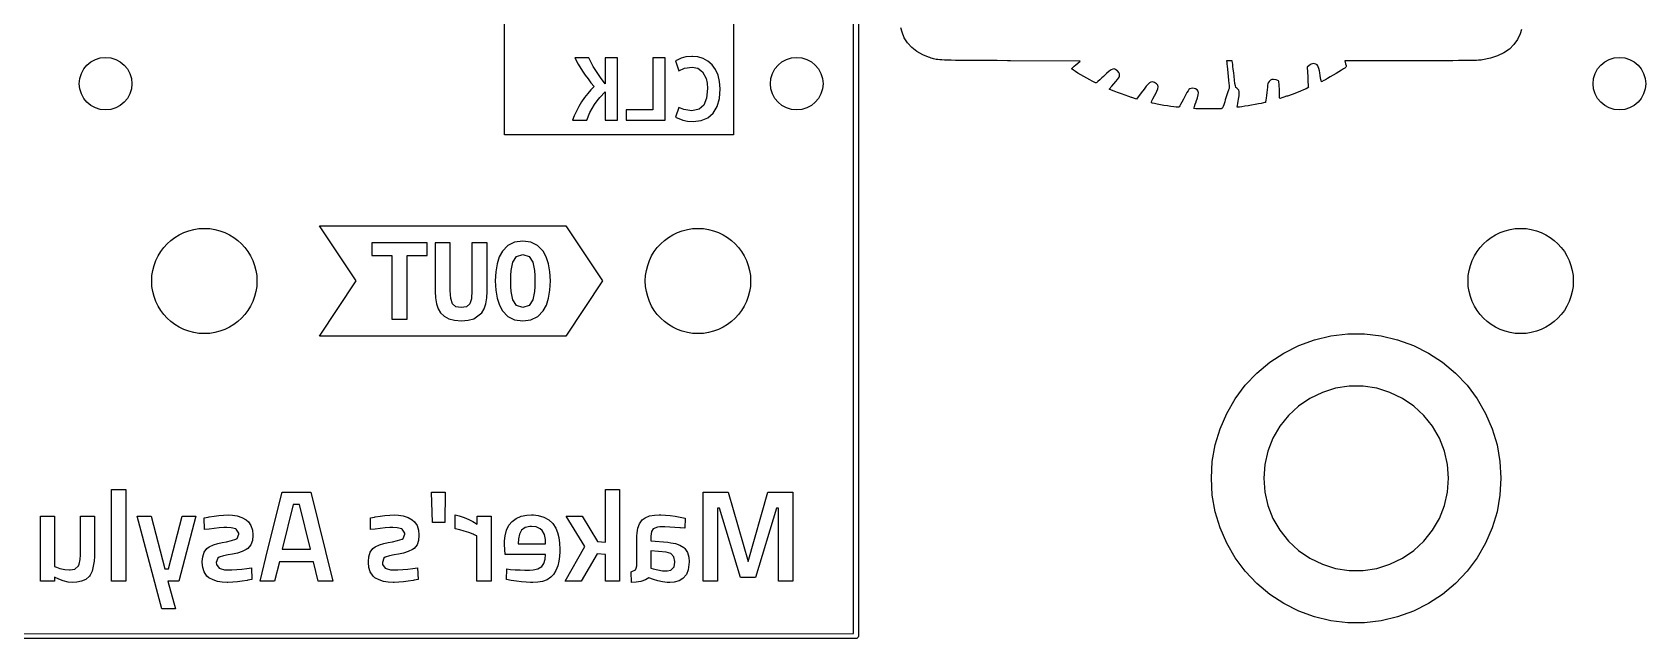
# Model space of a CAD drawing. Extents: x 49 to 111, y -108.5 to -46.5.
# Drawn here: x 79.86 to 111, y -108.51 to -96.8 of the extents above; entities that cross this region are included whole.
import ezdxf

# ---------------------------------------------------------------- set-up
doc = ezdxf.new("R2010")
doc.units = 0
doc.layers.add('BLACK', color=7, linetype='CONTINUOUS')

msp = doc.modelspace()

# ---------------------------------------------------------------- linework, layer by layer
at = {"layer": 'BLACK', "linetype": 'CONTINUOUS'}
for p, q in [((95.711797, -108.408005), (95.708309, -79.523019)), ((95.804504, -79.510439), (95.808, -108.458)), ((88.97572, -98.778729), (88.97572, -86.641271)), ((93.39628, -86.641271), (93.39628, -98.778729)), ((96.647792, -96.797994), (96.627031, -96.708934)), ((96.691965, -96.903186), (96.647792, -96.797994)), ((108.601894, -96.743788), (108.577208, -96.826377)), ((96.75591, -97.001042), (96.691965, -96.903186)), ((96.837588, -97.089646), (96.75591, -97.001042)), ((96.934955, -97.167086), (96.837588, -97.089646)), ((108.366564, -97.120275), (108.260925, -97.193216)), ((108.454897, -97.034505), (108.366564, -97.120275)), ((108.525315, -96.936382), (108.454897, -97.034505)), ((108.577208, -96.826377), (108.525315, -96.936382)), ((90.603404, -97.290298), (90.33278, -97.290298)), ((90.33278, -97.290298), (90.398002, -97.410035)), ((90.398002, -97.410035), (90.484641, -97.550214)), ((90.661812, -97.407114), (90.603404, -97.290298)), ((90.690335, -97.455496), (90.661812, -97.407114)), ((91.156333, -97.290298), (90.91686, -97.290298)), ((90.91686, -97.290298), (90.91686, -97.79066)), ((91.156333, -98.495451), (91.156333, -97.290298)), ((92.07918, -97.290298), (91.83776, -97.290298)), ((91.83776, -97.290298), (91.83776, -98.296863)), ((92.07918, -98.495451), (92.07918, -97.290298)), ((92.319626, -97.32729), (92.279714, -97.350653)), ((92.279714, -97.350653), (92.342016, -97.541453)), ((92.384848, -97.298086), (92.319626, -97.32729)), ((92.475381, -97.273749), (92.384848, -97.298086)), ((92.591223, -97.263041), (92.475381, -97.273749)), ((92.606314, -97.264425), (92.591223, -97.263041)), ((92.705362, -97.273506), (92.606314, -97.264425)), ((92.810253, -97.3049), (92.705362, -97.273506)), ((92.903706, -97.356494), (92.810253, -97.3049)), ((92.98353, -97.427557), (92.903706, -97.356494)), ((93.048509, -97.51736), (92.98353, -97.427557)), ((97.045972, -97.231447), (96.934955, -97.167086)), ((97.159495, -97.277826), (97.045972, -97.231447)), ((97.186723, -97.287022), (97.159495, -97.277826)), ((97.211263, -97.295269), (97.186723, -97.287022)), ((97.234419, -97.302624), (97.211263, -97.295269)), ((97.257499, -97.309145), (97.234419, -97.302624)), ((97.281806, -97.314889), (97.257499, -97.309145)), ((97.308648, -97.319912), (97.281806, -97.314889)), ((97.339329, -97.324271), (97.308648, -97.319912)), ((97.375155, -97.328022), (97.339329, -97.324271)), ((97.417433, -97.331223), (97.375155, -97.328022)), ((97.467466, -97.333931), (97.417433, -97.331223)), ((97.526562, -97.336202), (97.467466, -97.333931)), ((97.596025, -97.338093), (97.526562, -97.336202)), ((97.677161, -97.339661), (97.596025, -97.338093)), ((97.771276, -97.340963), (97.677161, -97.339661)), ((97.879675, -97.342056), (97.771276, -97.340963)), ((98.003665, -97.342996), (97.879675, -97.342056)), ((98.14455, -97.34384), (98.003665, -97.342996)), ((98.303636, -97.344646), (98.14455, -97.34384)), ((98.482229, -97.345469), (98.303636, -97.344646)), ((98.681635, -97.346367), (98.482229, -97.345469)), ((98.740349, -97.346635), (98.681635, -97.346367)), ((100.085184, -97.352806), (98.740349, -97.346635)), ((99.96636, -97.454851), (100.001919, -97.423764)), ((100.001919, -97.423764), (100.085184, -97.352806)), ((102.962168, -97.347186), (102.90571, -97.347186)), ((102.90571, -97.347186), (102.911998, -97.383713)), ((102.911998, -97.383713), (102.912373, -97.386018)), ((102.912373, -97.386018), (102.915811, -97.411584)), ((102.915811, -97.411584), (102.921024, -97.454778)), ((103.018626, -97.347186), (102.962168, -97.347186)), ((103.025139, -97.389332), (103.018626, -97.347186)), ((103.028395, -97.413782), (103.025139, -97.389332)), ((103.033499, -97.456202), (103.028395, -97.413782)), ((104.501696, -97.437814), (104.467263, -97.472247)), ((104.542776, -97.410414), (104.501696, -97.437814)), ((104.588442, -97.402189), (104.542776, -97.410414)), ((104.632949, -97.413479), (104.588442, -97.402189)), ((104.655471, -97.428668), (104.632949, -97.413479)), ((104.669281, -97.443706), (104.655471, -97.428668)), ((104.680248, -97.464368), (104.669281, -97.443706)), ((106.463543, -97.34712), (105.191751, -97.347186)), ((105.191751, -97.347186), (105.207375, -97.406191)), ((105.207375, -97.406191), (105.215123, -97.437243)), ((105.215123, -97.437243), (105.217469, -97.458695)), ((106.665646, -97.347071), (106.463543, -97.34712)), ((106.84654, -97.346938), (106.665646, -97.347071)), ((107.007494, -97.346703), (106.84654, -97.346938)), ((107.149777, -97.346353), (107.007494, -97.346703)), ((107.274658, -97.345872), (107.149777, -97.346353)), ((107.383407, -97.345243), (107.274658, -97.345872)), ((107.477292, -97.344453), (107.383407, -97.345243)), ((107.557582, -97.343484), (107.477292, -97.344453)), ((107.625546, -97.342323), (107.557582, -97.343484)), ((107.682453, -97.340954), (107.625546, -97.342323)), ((107.729572, -97.33936), (107.682453, -97.340954)), ((107.768173, -97.337528), (107.729572, -97.33936)), ((107.799524, -97.335441), (107.768173, -97.337528)), ((107.824893, -97.333083), (107.799524, -97.335441)), ((107.845551, -97.330441), (107.824893, -97.333083)), ((107.846277, -97.330332), (107.845551, -97.330441)), ((108.000171, -97.298718), (107.846277, -97.330332)), ((108.138591, -97.252855), (108.000171, -97.298718)), ((108.260925, -97.193216), (108.138591, -97.252855)), ((90.484641, -97.550214), (90.535018, -97.623954)), ((90.535018, -97.623954), (90.588802, -97.699155)), ((90.588802, -97.699155), (90.645506, -97.773625)), ((90.738716, -97.537559), (90.690335, -97.455496)), ((90.827301, -97.669951), (90.738716, -97.537559)), ((90.91686, -97.79066), (90.827301, -97.669951)), ((92.342016, -97.541453), (92.450071, -97.491806)), ((92.450071, -97.491806), (92.595117, -97.471363)), ((92.595117, -97.471363), (92.705119, -97.491806)), ((92.705119, -97.491806), (92.800519, -97.559949)), ((92.800519, -97.559949), (92.868661, -97.687473)), ((92.868661, -97.687473), (92.888374, -97.777032)), ((93.097426, -97.625171), (93.048509, -97.51736)), ((93.12809, -97.750262), (93.097426, -97.625171)), ((93.138312, -97.891901), (93.12809, -97.750262)), ((99.918654, -97.502845), (99.921689, -97.49809)), ((99.928001, -97.512075), (99.918654, -97.502845)), ((99.921689, -97.49809), (99.938373, -97.480807)), ((99.953838, -97.530056), (99.928001, -97.512075)), ((99.938373, -97.480807), (99.96636, -97.454851)), ((99.99286, -97.554889), (99.953838, -97.530056)), ((100.041765, -97.584675), (99.99286, -97.554889)), ((100.097247, -97.617514), (100.041765, -97.584675)), ((100.156003, -97.651506), (100.097247, -97.617514)), ((100.214727, -97.684753), (100.156003, -97.651506)), ((100.270117, -97.715355), (100.214727, -97.684753)), ((100.318868, -97.741413), (100.270117, -97.715355)), ((100.357675, -97.761027), (100.318868, -97.741413)), ((100.428831, -97.746157), (100.40339, -97.766792)), ((100.464073, -97.715041), (100.428831, -97.746157)), ((100.506045, -97.676123), (100.464073, -97.715041)), ((100.533093, -97.650224), (100.506045, -97.676123)), ((100.594188, -97.592284), (100.533093, -97.650224)), ((100.642848, -97.549905), (100.594188, -97.592284)), ((100.681759, -97.522013), (100.642848, -97.549905)), ((100.713609, -97.507539), (100.681759, -97.522013)), ((100.741084, -97.505411), (100.713609, -97.507539)), ((100.733729, -97.794134), (100.774289, -97.745447)), ((100.766871, -97.514557), (100.741084, -97.505411)), ((100.793656, -97.533908), (100.766871, -97.514557)), ((100.774289, -97.745447), (100.803531, -97.709258)), ((100.803324, -97.542489), (100.793656, -97.533908)), ((100.830355, -97.571291), (100.803324, -97.542489)), ((100.803531, -97.709258), (100.823304, -97.682848)), ((100.823304, -97.682848), (100.83546, -97.663497)), ((100.842551, -97.597543), (100.830355, -97.571291)), ((100.83546, -97.663497), (100.841852, -97.648482)), ((100.841852, -97.648482), (100.844329, -97.635084)), ((100.844743, -97.620582), (100.842551, -97.597543)), ((100.844329, -97.635084), (100.844743, -97.620582)), ((101.473135, -97.755734), (101.449693, -97.759931)), ((101.497083, -97.760013), (101.473135, -97.755734)), ((102.921024, -97.454778), (102.927546, -97.511558)), ((102.927546, -97.511558), (102.934913, -97.577883)), ((102.934913, -97.577883), (102.942657, -97.64971)), ((102.942657, -97.64971), (102.950244, -97.722485)), ((102.950244, -97.722485), (102.956065, -97.783199)), ((103.039944, -97.512208), (103.033499, -97.456202)), ((103.047227, -97.577414), (103.039944, -97.512208)), ((103.054582, -97.645018), (103.047227, -97.577414)), ((103.06376, -97.724413), (103.054582, -97.645018)), ((103.072429, -97.787504), (103.06376, -97.724413)), ((103.729247, -97.748731), (103.712701, -97.770913)), ((103.735273, -97.741411), (103.729247, -97.748731)), ((103.757152, -97.719551), (103.735273, -97.741411)), ((103.780487, -97.709425), (103.757152, -97.719551)), ((103.815351, -97.706839), (103.780487, -97.709425)), ((103.81832, -97.706832), (103.815351, -97.706839)), ((103.869627, -97.713326), (103.81832, -97.706832)), ((103.898803, -97.728291), (103.869627, -97.713326)), ((103.909173, -97.737783), (103.898803, -97.728291)), ((103.916536, -97.749293), (103.909173, -97.737783)), ((103.921521, -97.766684), (103.916536, -97.749293)), ((104.467263, -97.472247), (104.475291, -97.658211)), ((104.475291, -97.658211), (104.477325, -97.702214)), ((104.477325, -97.702214), (104.48048, -97.760663)), ((104.68997, -97.495285), (104.680248, -97.464368)), ((104.700049, -97.541086), (104.68997, -97.495285)), ((104.706923, -97.577584), (104.700049, -97.541086)), ((104.716582, -97.63019), (104.706923, -97.577584)), ((104.725275, -97.676678), (104.716582, -97.63019)), ((104.731923, -97.711323), (104.725275, -97.676678)), ((104.73503, -97.726606), (104.731923, -97.711323)), ((104.74064, -97.751999), (104.73503, -97.726606)), ((104.788165, -97.728275), (104.74064, -97.751999)), ((104.815775, -97.713513), (104.788165, -97.728275)), ((104.857013, -97.690244), (104.815775, -97.713513)), ((104.907905, -97.660831), (104.857013, -97.690244)), ((104.964475, -97.627641), (104.907905, -97.660831)), ((105.022747, -97.593039), (104.964475, -97.627641)), ((105.078747, -97.55939), (105.022747, -97.593039)), ((105.128498, -97.529058), (105.078747, -97.55939)), ((105.168025, -97.504409), (105.128498, -97.529058)), ((105.193353, -97.487809), (105.168025, -97.504409)), ((105.197929, -97.484491), (105.193353, -97.487809)), ((105.212027, -97.472041), (105.197929, -97.484491)), ((105.217469, -97.458695), (105.212027, -97.472041)), ((90.521389, -98.058121), (90.464198, -98.142082)), ((90.581987, -97.979513), (90.521389, -98.058121)), ((90.643803, -97.907963), (90.581987, -97.979513)), ((90.704644, -97.845175), (90.643803, -97.907963)), ((90.645506, -97.773625), (90.704644, -97.845175)), ((90.762322, -98.122126), (90.814646, -98.05447)), ((90.814646, -98.05447), (90.91686, -97.944468)), ((90.91686, -97.944468), (90.91686, -98.495451)), ((92.877179, -98.068342), (92.823882, -98.202437)), ((92.894945, -97.88606), (92.877179, -98.068342)), ((92.888374, -97.777032), (92.894945, -97.88606)), ((93.123385, -98.077725), (93.138312, -97.891901)), ((100.383235, -97.772298), (100.357675, -97.761027)), ((100.390824, -97.774266), (100.383235, -97.772298)), ((100.40339, -97.766792), (100.390824, -97.774266)), ((100.647363, -97.896831), (100.696561, -97.838358)), ((100.69042, -97.915147), (100.647363, -97.896831)), ((100.741177, -97.935745), (100.69042, -97.915147)), ((100.696561, -97.838358), (100.733729, -97.794134)), ((100.806488, -97.960823), (100.741177, -97.935745)), ((100.879534, -97.987899), (100.806488, -97.960823)), ((100.953499, -98.014488), (100.879534, -97.987899)), ((101.021563, -98.038108), (100.953499, -98.014488)), ((101.076909, -98.056274), (101.021563, -98.038108)), ((101.083289, -98.058251), (101.076909, -98.056274)), ((101.174604, -98.086272), (101.083289, -98.058251)), ((101.263112, -97.96686), (101.174604, -98.086272)), ((101.317006, -97.895082), (101.263112, -97.96686)), ((101.360412, -97.84018), (101.317006, -97.895082)), ((101.39553, -97.800474), (101.360412, -97.84018)), ((101.424557, -97.774284), (101.39553, -97.800474)), ((101.449693, -97.759931), (101.424557, -97.774284)), ((101.488116, -98.081942), (101.520379, -98.024618)), ((101.521024, -97.769789), (101.497083, -97.760013)), ((101.520379, -98.024618), (101.533255, -98.002117)), ((101.558642, -97.791693), (101.521024, -97.769789)), ((101.533255, -98.002117), (101.566819, -97.93763)), ((101.582038, -97.816744), (101.558642, -97.791693)), ((101.566819, -97.93763), (101.586133, -97.887029)), ((101.591203, -97.847628), (101.582038, -97.816744)), ((101.586133, -97.887029), (101.591203, -97.847628)), ((102.117433, -98.010182), (102.08258, -98.077594)), ((102.144878, -97.960641), (102.117433, -98.010182)), ((102.166616, -97.926296), (102.144878, -97.960641)), ((102.184348, -97.904468), (102.166616, -97.926296)), ((102.199774, -97.89248), (102.184348, -97.904468)), ((102.200397, -97.892152), (102.199774, -97.89248)), ((102.245062, -97.87699), (102.200397, -97.892152)), ((102.287656, -97.881617), (102.245062, -97.87699)), ((102.312773, -97.892391), (102.287656, -97.881617)), ((102.341912, -97.911563), (102.312773, -97.892391)), ((102.324099, -98.136286), (102.349006, -98.063893)), ((102.359968, -97.93522), (102.341912, -97.911563)), ((102.349006, -98.063893), (102.363378, -98.008304)), ((102.367077, -97.96644), (102.359968, -97.93522)), ((102.363378, -98.008304), (102.367077, -97.96644)), ((102.903564, -98.042457), (102.885625, -98.102426)), ((102.920789, -97.988168), (102.903564, -98.042457)), ((102.935758, -97.94419), (102.920789, -97.988168)), ((102.946929, -97.915154), (102.935758, -97.94419)), ((102.9503, -97.908206), (102.946929, -97.915154)), ((102.955786, -97.896333), (102.9503, -97.908206)), ((102.9592, -97.8811), (102.955786, -97.896333)), ((102.956065, -97.783199), (102.959434, -97.827737)), ((102.960448, -97.859303), (102.9592, -97.8811)), ((102.959434, -97.827737), (102.960448, -97.859303)), ((103.080307, -97.832589), (103.072429, -97.787504)), ((103.087113, -97.857968), (103.080307, -97.832589)), ((103.090564, -97.863028), (103.087113, -97.857968)), ((103.107198, -97.873645), (103.090564, -97.863028)), ((103.129138, -97.89302), (103.107198, -97.873645)), ((103.129542, -97.893424), (103.129138, -97.89302)), ((103.14404, -97.913091), (103.129542, -97.893424)), ((103.14048, -98.089542), (103.150488, -98.023934)), ((103.152326, -97.939122), (103.14404, -97.913091)), ((103.150488, -98.023934), (103.154456, -97.974932)), ((103.154456, -97.974932), (103.152326, -97.939122)), ((103.671725, -98.067694), (103.665953, -98.110091)), ((103.678416, -98.016603), (103.671725, -98.067694)), ((103.685452, -97.96136), (103.678416, -98.016603)), ((103.692256, -97.906507), (103.685452, -97.96136)), ((103.698255, -97.856587), (103.692256, -97.906507)), ((103.702872, -97.816143), (103.698255, -97.856587)), ((103.705534, -97.789716), (103.702872, -97.816143)), ((103.705942, -97.783557), (103.705534, -97.789716)), ((103.712701, -97.770913), (103.705942, -97.783557)), ((103.924758, -97.793823), (103.921521, -97.766684)), ((103.926875, -97.834575), (103.924758, -97.793823)), ((103.9285, -97.892804), (103.926875, -97.834575)), ((103.928975, -97.913734), (103.9285, -97.892804)), ((103.930415, -97.97154), (103.928975, -97.913734)), ((103.931935, -98.020413), (103.930415, -97.97154)), ((103.933386, -98.056417), (103.931935, -98.020413)), ((103.934624, -98.075611), (103.933386, -98.056417)), ((103.974272, -98.065036), (103.945992, -98.074329)), ((104.015961, -98.051146), (103.974272, -98.065036)), ((104.067121, -98.033968), (104.015961, -98.051146)), ((104.083149, -98.028563), (104.067121, -98.033968)), ((104.175076, -97.996717), (104.083149, -98.028563)), ((104.259332, -97.965941), (104.175076, -97.996717)), ((104.333722, -97.937155), (104.259332, -97.965941)), ((104.396051, -97.911282), (104.333722, -97.937155)), ((104.444123, -97.889241), (104.396051, -97.911282)), ((104.475743, -97.871954), (104.444123, -97.889241)), ((104.488716, -97.860342), (104.475743, -97.871954)), ((104.48048, -97.760663), (104.483621, -97.808892)), ((104.483621, -97.808892), (104.486474, -97.842819)), ((104.486474, -97.842819), (104.488764, -97.858365)), ((104.488764, -97.858365), (104.488716, -97.860342)), ((90.363931, -98.319253), (90.323532, -98.408569)), ((90.411387, -98.229694), (90.363931, -98.319253)), ((90.464198, -98.142082), (90.411387, -98.229694)), ((90.562518, -98.495451), (90.623846, -98.348457)), ((90.623846, -98.348457), (90.665949, -98.27058)), ((90.665949, -98.27058), (90.712432, -98.194649)), ((90.712432, -98.194649), (90.762322, -98.122126)), ((91.745266, -98.296863), (91.321822, -98.296863)), ((91.321822, -98.296863), (91.321822, -98.495451)), ((91.83776, -98.296863), (91.745266, -98.296863)), ((92.338122, -98.24819), (92.277767, -98.437043)), ((92.436442, -98.291022), (92.338122, -98.24819)), ((92.591223, -98.312439), (92.436442, -98.291022)), ((92.730186, -98.284938), (92.591223, -98.312439)), ((92.823882, -98.202437), (92.730186, -98.284938)), ((92.901002, -98.448075), (93.003973, -98.357218)), ((93.003973, -98.357218), (93.078606, -98.232831)), ((93.078606, -98.232831), (93.123385, -98.077725)), ((101.459239, -98.146983), (101.467955, -98.122237)), ((101.461314, -98.157658), (101.459239, -98.146983)), ((101.461374, -98.157692), (101.461314, -98.157658)), ((101.481312, -98.164381), (101.461374, -98.157692)), ((101.467955, -98.122237), (101.488116, -98.081942)), ((101.519295, -98.173509), (101.481312, -98.164381)), ((101.571118, -98.184342), (101.519295, -98.173509)), ((101.632572, -98.196148), (101.571118, -98.184342)), ((101.699452, -98.208191), (101.632572, -98.196148)), ((101.76755, -98.219739), (101.699452, -98.208191)), ((101.83266, -98.230057), (101.76755, -98.219739)), ((101.890574, -98.238411), (101.83266, -98.230057)), ((101.937086, -98.244068), (101.890574, -98.238411)), ((101.967989, -98.246293), (101.937086, -98.244068)), ((101.969321, -98.246301), (101.967989, -98.246293)), ((101.980651, -98.244292), (101.969321, -98.246301)), ((101.992072, -98.236414), (101.980651, -98.244292)), ((102.005445, -98.219895), (101.992072, -98.236414)), ((102.022634, -98.191962), (102.005445, -98.219895)), ((102.0455, -98.14984), (102.022634, -98.191962)), ((102.075904, -98.090757), (102.0455, -98.14984)), ((102.08258, -98.077594), (102.075904, -98.090757)), ((102.278831, -98.269527), (102.28192, -98.257335)), ((102.289445, -98.272028), (102.278831, -98.269527)), ((102.28192, -98.257335), (102.291455, -98.228018)), ((102.318787, -98.274154), (102.289445, -98.272028)), ((102.291455, -98.228018), (102.305893, -98.186518)), ((102.305893, -98.186518), (102.323662, -98.13747)), ((102.363112, -98.275885), (102.318787, -98.274154)), ((102.323662, -98.13747), (102.324099, -98.136286)), ((102.418674, -98.277203), (102.363112, -98.275885)), ((102.481726, -98.278089), (102.418674, -98.277203)), ((102.548523, -98.278522), (102.481726, -98.278089)), ((102.615319, -98.278484), (102.548523, -98.278522)), ((102.678367, -98.277955), (102.615319, -98.278484)), ((102.733921, -98.276916), (102.678367, -98.277955)), ((102.778235, -98.275347), (102.733921, -98.276916)), ((102.807564, -98.27323), (102.778235, -98.275347)), ((102.813941, -98.272289), (102.807564, -98.27323)), ((102.82408, -98.267475), (102.813941, -98.272289)), ((102.833831, -98.255189), (102.82408, -98.267475)), ((102.844511, -98.232311), (102.833831, -98.255189)), ((102.857437, -98.195721), (102.844511, -98.232311)), ((102.873926, -98.1423), (102.857437, -98.195721)), ((102.885625, -98.102426), (102.873926, -98.1423)), ((103.115873, -98.238029), (103.118921, -98.21373)), ((103.115946, -98.244188), (103.115873, -98.238029)), ((103.128701, -98.244538), (103.115946, -98.244188)), ((103.118921, -98.21373), (103.125034, -98.175544)), ((103.125034, -98.175544), (103.13348, -98.128292)), ((103.159799, -98.24126), (103.128701, -98.244538)), ((103.13348, -98.128292), (103.14048, -98.089542)), ((103.205511, -98.234994), (103.159799, -98.24126)), ((103.262112, -98.226382), (103.205511, -98.234994)), ((103.325875, -98.216066), (103.262112, -98.226382)), ((103.393072, -98.204687), (103.325875, -98.216066)), ((103.459978, -98.192887), (103.393072, -98.204687)), ((103.522866, -98.181306), (103.459978, -98.192887)), ((103.578008, -98.170588), (103.522866, -98.181306)), ((103.621679, -98.161372), (103.578008, -98.170588)), ((103.65015, -98.154301), (103.621679, -98.161372)), ((103.659468, -98.150631), (103.65015, -98.154301)), ((103.661676, -98.139251), (103.659468, -98.150631)), ((103.665953, -98.110091), (103.661676, -98.139251)), ((103.935062, -98.077717), (103.934624, -98.075611)), ((103.945992, -98.074329), (103.935062, -98.077717)), ((90.323532, -98.408569), (90.291894, -98.495451)), ((90.291894, -98.495451), (90.562518, -98.495451)), ((90.91686, -98.495451), (91.156333, -98.495451)), ((91.321822, -98.495451), (92.07918, -98.495451)), ((92.277767, -98.437043), (92.415026, -98.494477)), ((92.415026, -98.494477), (92.508235, -98.51419)), ((92.508235, -98.51419), (92.614586, -98.520761)), ((92.614586, -98.520761), (92.771206, -98.502589)), ((92.771206, -98.502589), (92.901002, -98.448075)), ((89.233688, -98.778729), (88.97572, -98.778729)), ((89.560282, -98.778729), (89.233688, -98.778729)), ((90.562518, -98.778729), (89.560282, -98.778729)), ((91.321822, -98.778729), (90.562518, -98.778729)), ((92.614586, -98.778729), (91.321822, -98.778729)), ((93.138312, -98.778729), (92.614586, -98.778729)), ((93.39628, -98.778729), (93.138312, -98.778729)), ((86.116319, -101.6), (85.405119, -100.5332)), ((85.405119, -100.5332), (86.116319, -100.5332)), ((86.116319, -100.5332), (86.413975, -100.5332)), ((86.413975, -100.5332), (89.862025, -100.5332)), ((89.862025, -100.5332), (90.159681, -100.5332)), ((90.159681, -100.5332), (90.870881, -101.6)), ((87.485537, -100.864194), (86.413975, -100.864194)), ((86.413975, -100.864194), (86.413975, -101.107081)), ((87.485537, -101.107081), (87.485537, -100.864194)), ((87.930831, -100.864194), (87.637937, -100.864194)), ((87.637937, -100.864194), (87.637937, -101.804787)), ((87.930831, -101.783356), (87.930831, -100.864194)), ((88.642825, -100.864194), (88.34755, -100.864194)), ((88.34755, -100.864194), (88.34755, -101.785737)), ((88.642825, -101.804787), (88.642825, -100.864194)), ((89.171727, -100.85242), (89.039965, -100.91711)), ((89.331006, -100.830856), (89.171727, -100.85242)), ((89.485523, -100.85242), (89.331006, -100.830856)), ((89.615698, -100.91711), (89.485523, -100.85242)), ((86.413975, -101.107081), (86.802119, -101.107081)), ((86.802119, -101.107081), (86.802119, -102.338187)), ((87.097394, -102.338187), (87.097394, -101.107081)), ((87.097394, -101.107081), (87.485537, -101.107081)), ((88.876336, -101.133647), (88.83392, -101.265732)), ((88.935719, -101.024928), (88.876336, -101.133647)), ((89.039965, -100.91711), (88.935719, -101.024928)), ((89.139316, -101.235669), (89.209562, -101.126131)), ((89.209562, -101.126131), (89.331006, -101.08565)), ((89.331006, -101.08565), (89.45245, -101.126131)), ((89.45245, -101.126131), (89.522697, -101.236859)), ((89.721531, -101.024928), (89.615698, -100.91711)), ((89.782997, -101.133647), (89.721531, -101.024928)), ((89.826902, -101.265732), (89.782997, -101.133647)), ((88.808471, -101.421183), (88.799987, -101.6)), ((88.83392, -101.265732), (88.808471, -101.421183)), ((89.099727, -101.496118), (89.105978, -101.398784)), ((89.105978, -101.398784), (89.139316, -101.235669)), ((89.522697, -101.236859), (89.556034, -101.399975)), ((89.556034, -101.399975), (89.562285, -101.496416)), ((89.853244, -101.421183), (89.826902, -101.265732)), ((89.862025, -101.6), (89.853244, -101.421183)), ((85.405119, -102.6668), (86.116319, -101.6)), ((87.637937, -101.804787), (87.643891, -101.927422)), ((87.940356, -101.939328), (87.930831, -101.783356)), ((88.34755, -101.785737), (88.338025, -101.941709)), ((88.636872, -101.927422), (88.642825, -101.804787)), ((88.799987, -101.6), (88.80862, -101.778817)), ((88.80862, -101.778817), (88.834516, -101.934268)), ((89.097644, -101.6), (89.099727, -101.496118)), ((89.099727, -101.703584), (89.097644, -101.6)), ((89.105978, -101.800025), (89.099727, -101.703584)), ((89.139316, -101.963141), (89.105978, -101.800025)), ((89.556034, -101.801216), (89.522697, -101.964331)), ((89.562285, -101.703882), (89.556034, -101.801216)), ((89.562285, -101.496416), (89.564369, -101.6)), ((89.564369, -101.6), (89.562285, -101.703882)), ((89.827795, -101.934268), (89.853467, -101.778817)), ((89.853467, -101.778817), (89.862025, -101.6)), ((90.870881, -101.6), (90.159681, -102.6668)), ((87.643891, -101.927422), (87.66175, -102.03815)), ((87.66175, -102.03815), (87.694492, -102.135186)), ((87.973694, -102.041722), (87.940356, -101.939328)), ((88.037987, -102.097681), (87.973694, -102.041722)), ((88.140381, -102.11435), (88.037987, -102.097681)), ((88.242775, -102.097681), (88.140381, -102.11435)), ((88.305878, -102.042912), (88.242775, -102.097681)), ((88.338025, -101.941709), (88.305878, -102.042912)), ((88.586866, -102.135186), (88.619012, -102.03815)), ((88.619012, -102.03815), (88.636872, -101.927422)), ((88.834516, -101.934268), (88.877676, -102.066353)), ((88.877676, -102.066353), (88.9381, -102.175072)), ((89.210753, -102.073869), (89.139316, -101.963141)), ((89.331006, -102.11435), (89.210753, -102.073869)), ((89.45245, -102.073869), (89.331006, -102.11435)), ((89.522697, -101.964331), (89.45245, -102.073869)), ((89.725103, -102.175072), (89.785006, -102.066353)), ((89.785006, -102.066353), (89.827795, -101.934268)), ((86.802119, -102.338187), (87.097394, -102.338187)), ((87.694492, -102.135186), (87.745094, -102.216744)), ((87.745094, -102.216744), (87.81415, -102.28193)), ((87.81415, -102.28193), (87.902256, -102.329853)), ((87.902256, -102.329853), (88.011794, -102.359321)), ((88.011794, -102.359321), (88.145144, -102.369144)), ((88.145144, -102.369144), (88.27641, -102.359321)), ((88.27641, -102.359321), (88.384459, -102.329853)), ((88.384459, -102.329853), (88.53805, -102.216744)), ((88.53805, -102.216744), (88.586866, -102.135186)), ((88.9381, -102.175072), (89.042875, -102.28289)), ((89.042875, -102.28289), (89.17305, -102.34758)), ((89.17305, -102.34758), (89.328625, -102.369144)), ((89.328625, -102.369144), (89.488036, -102.34758)), ((89.488036, -102.34758), (89.620196, -102.28289)), ((89.620196, -102.28289), (89.725103, -102.175072)), ((86.116319, -102.6668), (85.405119, -102.6668)), ((86.413975, -102.6668), (86.116319, -102.6668)), ((86.802119, -102.6668), (86.413975, -102.6668)), ((88.145144, -102.6668), (86.802119, -102.6668)), ((89.328625, -102.6668), (88.145144, -102.6668)), ((89.862025, -102.6668), (89.328625, -102.6668)), ((90.159681, -102.6668), (89.862025, -102.6668)), ((104.303353, -102.844504), (104.608672, -102.733377)), ((104.608672, -102.733377), (104.924827, -102.658447)), ((104.924827, -102.658447), (105.247543, -102.620727)), ((105.247543, -102.620727), (105.572457, -102.620727)), ((105.572457, -102.620727), (105.895173, -102.658447)), ((105.895173, -102.658447), (106.211328, -102.733377)), ((106.211328, -102.733377), (106.516647, -102.844504)), ((103.741539, -103.168868), (104.013, -102.990325)), ((104.013, -102.990325), (104.303353, -102.844504)), ((106.516647, -102.844504), (106.807, -102.990325)), ((106.807, -102.990325), (107.078461, -103.168868)), ((103.492641, -103.377718), (103.741539, -103.168868)), ((107.078461, -103.168868), (107.327359, -103.377718)), ((103.075647, -103.874672), (103.269672, -103.614051)), ((103.269672, -103.614051), (103.492641, -103.377718)), ((105.013248, -103.671717), (104.758602, -103.750265)), ((105.276757, -103.632), (105.013248, -103.671717)), ((105.543243, -103.632), (105.276757, -103.632)), ((105.806752, -103.671717), (105.543243, -103.632)), ((106.061398, -103.750265), (105.806752, -103.671717)), ((107.327359, -103.377718), (107.550328, -103.614051)), ((107.550328, -103.614051), (107.744353, -103.874672)), ((102.91319, -104.156055), (103.075647, -103.874672)), ((104.518507, -103.865889), (104.298326, -104.016005)), ((104.758602, -103.750265), (104.518507, -103.865889)), ((106.301493, -103.865889), (106.061398, -103.750265)), ((106.521674, -104.016005), (106.301493, -103.865889)), ((107.744353, -103.874672), (107.90681, -104.156055)), ((102.784499, -104.454396), (102.91319, -104.156055)), ((104.102979, -104.197262), (103.936828, -104.405608)), ((104.298326, -104.016005), (104.102979, -104.197262)), ((106.717021, -104.197262), (106.521674, -104.016005)), ((106.883172, -104.405608), (106.717021, -104.197262)), ((107.90681, -104.156055), (108.035501, -104.454396)), ((102.691313, -104.765659), (102.784499, -104.454396)), ((103.936828, -104.405608), (103.803585, -104.636391)), ((107.016415, -104.636391), (106.883172, -104.405608)), ((108.035501, -104.454396), (108.128687, -104.765659)), ((102.634892, -105.085636), (102.691313, -104.765659)), ((103.706227, -104.884456), (103.646928, -105.14426)), ((103.803585, -104.636391), (103.706227, -104.884456)), ((107.113773, -104.884456), (107.016415, -104.636391)), ((107.173072, -105.14426), (107.113773, -104.884456)), ((108.128687, -104.765659), (108.185108, -105.085636)), ((102.616, -105.41), (102.634892, -105.085636)), ((103.646928, -105.14426), (103.627014, -105.41)), ((107.192986, -105.41), (107.173072, -105.14426)), ((108.185108, -105.085636), (108.204, -105.41)), ((102.634892, -105.734364), (102.616, -105.41)), ((103.627014, -105.41), (103.646928, -105.67574)), ((107.173072, -105.67574), (107.192986, -105.41)), ((108.204, -105.41), (108.185108, -105.734364)), ((81.395734, -107.393741), (81.395734, -105.622813)), ((81.395734, -105.622813), (81.668452, -105.622813)), ((81.668452, -105.622813), (81.668452, -107.393741)), ((84.413029, -106.780994), (84.686151, -105.680136)), ((84.686151, -105.680136), (85.238969, -105.680136)), ((85.238969, -105.680136), (85.661942, -107.393741)), ((87.585296, -106.260746), (87.567925, -105.680136)), ((87.567925, -105.680136), (87.833261, -105.680136)), ((87.833261, -105.680136), (87.825444, -106.260746)), ((90.924784, -106.645938), (90.924784, -105.622813)), ((90.924784, -105.622813), (91.197502, -105.622813)), ((91.197502, -105.622813), (91.197502, -107.393741)), ((92.808186, -107.393741), (92.808186, -105.680136)), ((92.808186, -105.680136), (93.293693, -105.680136)), ((93.293693, -105.680136), (93.67628, -107.018537)), ((93.67628, -107.018537), (94.058866, -105.680136)), ((94.058866, -105.680136), (94.541767, -105.680136)), ((94.541767, -105.680136), (94.541767, -107.393741)), ((102.691313, -106.054341), (102.634892, -105.734364)), ((103.646928, -105.67574), (103.706227, -105.935544)), ((107.113773, -105.935544), (107.173072, -105.67574)), ((108.185108, -105.734364), (108.128687, -106.054341)), ((80.026501, -107.393741), (80.026501, -106.143061)), ((80.026501, -106.143061), (80.297047, -106.143061)), ((80.297047, -106.143061), (80.297047, -107.11364)), ((80.794713, -106.798365), (80.794713, -106.143061)), ((80.794713, -106.143061), (81.067431, -106.143061)), ((81.067431, -106.143061), (81.067431, -106.795759)), ((82.36284, -107.931359), (81.887755, -106.143061)), ((81.887755, -106.143061), (82.157867, -106.143061)), ((82.157867, -106.143061), (82.422768, -107.160975)), ((82.490513, -107.160975), (82.755414, -106.143061)), ((83.023355, -106.143061), (82.695486, -107.393741)), ((82.755414, -106.143061), (83.023355, -106.143061)), ((83.183598, -106.173025), (83.260897, -106.15826)), ((83.260897, -106.15826), (83.275374, -106.155775)), ((83.275374, -106.155775), (83.37272, -106.140591)), ((83.37272, -106.140591), (83.463084, -106.129272)), ((83.463084, -106.129272), (83.557808, -106.121068)), ((83.557808, -106.121068), (83.653472, -106.117874)), ((83.653472, -106.117874), (83.727904, -106.121217)), ((83.727904, -106.121217), (83.819072, -106.136077)), ((83.819072, -106.136077), (83.910606, -106.167004)), ((84.89894, -105.912901), (84.688757, -106.780994)), ((85.024008, -105.912901), (84.89894, -105.912901)), ((85.236797, -106.780994), (85.024008, -105.912901)), ((86.388465, -106.173025), (86.465764, -106.15826)), ((86.465764, -106.15826), (86.480241, -106.155775)), ((86.480241, -106.155775), (86.577587, -106.140591)), ((86.577587, -106.140591), (86.667951, -106.129272)), ((86.667951, -106.129272), (86.762675, -106.121068)), ((86.762675, -106.121068), (86.858338, -106.117874)), ((86.858338, -106.117874), (86.932771, -106.121217)), ((86.932771, -106.121217), (87.023939, -106.136077)), ((87.023939, -106.136077), (87.115473, -106.167004)), ((88.023468, -106.387986), (88.023468, -106.115702)), ((88.023468, -106.115702), (88.103116, -106.134119)), ((88.103116, -106.134119), (88.196078, -106.164289)), ((88.448612, -106.293316), (88.448612, -106.143061)), ((88.448612, -106.143061), (88.718724, -106.143061)), ((88.718724, -106.143061), (88.718724, -107.393741)), ((89.201484, -106.183386), (89.295824, -106.143111)), ((89.295824, -106.143111), (89.406572, -106.120737)), ((89.406572, -106.120737), (89.500399, -106.115702)), ((89.500399, -106.115702), (89.533796, -106.116352)), ((89.533796, -106.116352), (89.627625, -106.126097)), ((89.627625, -106.126097), (89.737887, -106.157283)), ((89.737887, -106.157283), (89.831186, -106.209259)), ((90.529604, -106.728448), (90.169165, -106.143061)), ((90.169165, -106.143061), (90.474453, -106.143061)), ((90.474453, -106.143061), (90.769752, -106.630739)), ((91.692943, -106.171397), (91.777912, -106.137458)), ((91.777912, -106.137458), (91.870396, -106.12044)), ((91.870396, -106.12044), (91.964412, -106.115702)), ((91.964412, -106.115702), (91.99319, -106.115955)), ((91.99319, -106.115955), (92.081582, -106.119746)), ((92.081582, -106.119746), (92.173057, -106.128087)), ((92.173057, -106.128087), (92.267616, -106.140978)), ((92.267616, -106.140978), (92.365259, -106.158418)), ((92.365259, -106.158418), (92.465987, -106.180407)), ((93.126068, -105.988029), (93.088287, -105.988029)), ((93.088287, -105.988029), (93.088287, -107.393741)), ((93.531236, -107.323824), (93.126068, -105.988029)), ((94.226492, -105.988029), (93.821324, -107.323824)), ((94.264273, -105.988029), (94.226492, -105.988029)), ((94.264273, -107.393741), (94.264273, -105.988029)), ((102.784499, -106.365604), (102.691313, -106.054341)), ((103.706227, -105.935544), (103.803585, -106.183609)), ((107.016415, -106.183609), (107.113773, -105.935544)), ((108.128687, -106.054341), (108.035501, -106.365604)), ((83.188375, -106.400579), (83.183598, -106.173025)), ((83.27668, -106.38907), (83.188375, -106.400579)), ((83.372151, -106.377833), (83.27668, -106.38907)), ((83.469061, -106.368274), (83.372151, -106.377833)), ((83.560731, -106.362032), (83.469061, -106.368274)), ((83.616125, -106.360627), (83.560731, -106.362032)), ((83.704104, -106.365024), (83.616125, -106.360627)), ((83.789853, -106.386306), (83.704104, -106.365024)), ((83.800253, -106.391894), (83.789853, -106.386306)), ((83.849694, -106.466784), (83.800253, -106.391894)), ((83.851496, -106.490906), (83.849694, -106.466784)), ((83.910606, -106.167004), (83.99046, -106.212977)), ((83.99046, -106.212977), (84.03503, -106.252076)), ((84.03503, -106.252076), (84.084595, -106.323606)), ((84.084595, -106.323606), (84.113411, -106.410594)), ((84.113411, -106.410594), (84.121608, -106.500894)), ((86.393242, -106.400579), (86.388465, -106.173025)), ((86.481547, -106.38907), (86.393242, -106.400579)), ((86.577017, -106.377833), (86.481547, -106.38907)), ((86.673927, -106.368274), (86.577017, -106.377833)), ((86.765598, -106.362032), (86.673927, -106.368274)), ((86.820992, -106.360627), (86.765598, -106.362032)), ((86.908971, -106.365024), (86.820992, -106.360627)), ((86.99472, -106.386306), (86.908971, -106.365024)), ((87.00512, -106.391894), (86.99472, -106.386306)), ((87.054561, -106.466784), (87.00512, -106.391894)), ((87.056363, -106.490906), (87.054561, -106.466784)), ((87.115473, -106.167004), (87.195327, -106.212977)), ((87.195327, -106.212977), (87.239897, -106.252076)), ((87.239897, -106.252076), (87.289461, -106.323606)), ((87.289461, -106.323606), (87.318278, -106.410594)), ((87.318278, -106.410594), (87.326475, -106.500894)), ((87.825444, -106.260746), (87.585296, -106.260746)), ((88.114521, -106.40781), (88.023468, -106.387986)), ((88.199589, -106.430045), (88.114521, -106.40781)), ((88.196078, -106.164289), (88.289081, -106.20381)), ((88.289482, -106.458408), (88.199589, -106.430045)), ((88.289081, -106.20381), (88.368832, -106.245128)), ((88.371558, -106.489919), (88.289482, -106.458408)), ((88.368832, -106.245128), (88.448612, -106.293316)), ((88.988192, -106.523482), (89.016905, -106.411608)), ((89.016905, -106.411608), (89.062024, -106.317634)), ((89.062024, -106.317634), (89.12355, -106.24156)), ((89.12355, -106.24156), (89.201484, -106.183386)), ((89.301941, -106.414476), (89.265951, -106.485478)), ((89.374841, -106.361486), (89.301941, -106.414476)), ((89.467042, -106.341804), (89.374841, -106.361486)), ((89.500833, -106.340651), (89.467042, -106.341804)), ((89.587989, -106.349836), (89.500833, -106.340651)), ((89.667835, -106.384376), (89.587989, -106.349836)), ((89.704503, -106.418384), (89.667835, -106.384376)), ((89.745984, -106.497745), (89.704503, -106.418384)), ((89.831186, -106.209259), (89.907522, -106.282025)), ((89.907522, -106.282025), (89.966894, -106.375582)), ((89.966894, -106.375582), (90.00029, -106.459393)), ((90.00029, -106.459393), (90.024145, -106.554899)), ((91.533188, -106.528253), (91.535658, -106.463919)), ((91.535658, -106.463919), (91.549887, -106.372805)), ((91.549887, -106.372805), (91.581013, -106.287691)), ((91.581013, -106.287691), (91.634371, -106.214714)), ((91.634371, -106.214714), (91.692943, -106.171397)), ((91.815679, -106.439043), (91.8033, -106.528253)), ((91.847161, -106.38842), (91.815679, -106.439043)), ((91.926577, -106.351977), (91.847161, -106.38842)), ((91.975703, -106.348033), (91.926577, -106.351977)), ((92.07216, -106.349613), (91.975703, -106.348033)), ((92.168513, -106.353671), (92.07216, -106.349613)), ((92.261014, -106.35927), (92.168513, -106.353671)), ((92.361163, -106.36678), (92.261014, -106.35927)), ((92.376094, -106.368009), (92.361163, -106.36678)), ((92.455999, -106.373221), (92.376094, -106.368009)), ((92.465987, -106.180407), (92.455999, -106.373221)), ((102.91319, -106.663945), (102.784499, -106.365604)), ((103.803585, -106.183609), (103.936828, -106.414392)), ((103.936828, -106.414392), (104.102979, -106.622738)), ((106.717021, -106.622738), (106.883172, -106.414392)), ((106.883172, -106.414392), (107.016415, -106.183609)), ((108.035501, -106.365604), (107.90681, -106.663945)), ((83.180083, -106.838514), (83.233539, -106.763624)), ((83.233539, -106.763624), (83.277545, -106.73161)), ((83.277545, -106.73161), (83.360598, -106.692798)), ((83.360598, -106.692798), (83.44414, -106.667611)), ((83.44414, -106.667611), (83.529706, -106.649847)), ((83.529706, -106.649847), (83.613798, -106.634324)), ((83.613798, -106.634324), (83.708624, -106.613662)), ((83.708624, -106.613662), (83.795042, -106.58601)), ((83.795042, -106.58601), (83.817039, -106.571959)), ((83.817039, -106.571959), (83.851496, -106.490906)), ((84.026504, -106.765795), (83.994134, -106.787515)), ((84.084458, -106.694549), (84.026504, -106.765795)), ((84.112321, -106.609426), (84.084458, -106.694549)), ((84.121515, -106.512801), (84.112321, -106.609426)), ((84.121608, -106.500894), (84.121515, -106.512801)), ((84.261007, -107.393741), (84.413029, -106.780994)), ((84.688757, -106.780994), (85.236797, -106.780994)), ((86.38495, -106.838514), (86.438405, -106.763624)), ((86.438405, -106.763624), (86.482412, -106.73161)), ((86.482412, -106.73161), (86.565465, -106.692798)), ((86.565465, -106.692798), (86.649006, -106.667611)), ((86.649006, -106.667611), (86.734573, -106.649847)), ((86.734573, -106.649847), (86.818665, -106.634324)), ((86.818665, -106.634324), (86.91349, -106.613662)), ((86.91349, -106.613662), (86.999908, -106.58601)), ((86.999908, -106.58601), (87.021906, -106.571959)), ((87.021906, -106.571959), (87.056363, -106.490906)), ((87.231371, -106.765795), (87.199001, -106.787515)), ((87.289325, -106.694549), (87.231371, -106.765795)), ((87.317187, -106.609426), (87.289325, -106.694549)), ((87.326382, -106.512801), (87.317187, -106.609426)), ((87.326475, -106.500894), (87.326382, -106.512801)), ((88.390855, -106.498289), (88.371558, -106.489919)), ((88.446007, -106.52087), (88.390855, -106.498289)), ((88.446007, -107.393741), (88.446007, -106.52087)), ((88.975374, -106.688496), (88.975823, -106.673297)), ((88.992745, -106.883481), (88.975374, -106.688496)), ((88.975823, -106.673297), (88.977425, -106.619134)), ((88.977425, -106.619134), (88.988192, -106.523482)), ((89.247553, -106.57803), (89.242881, -106.673297)), ((89.242881, -106.673297), (89.770511, -106.673297)), ((89.265951, -106.485478), (89.247553, -106.57803)), ((89.765409, -106.59076), (89.745984, -106.497745)), ((89.770511, -106.673297), (89.765409, -106.59076)), ((90.024145, -106.554899), (90.038458, -106.662099)), ((90.038458, -106.662099), (90.043229, -106.780994)), ((90.043229, -106.780994), (90.042756, -106.822187)), ((90.149189, -107.393741), (90.529604, -106.728448)), ((90.769752, -106.630739), (90.924784, -106.645938)), ((91.533188, -107.098441), (91.533188, -106.528253)), ((91.8033, -106.528253), (91.8033, -106.618145)), ((91.8033, -106.618145), (92.125958, -106.645938)), ((92.125958, -106.645938), (92.188979, -106.65302)), ((92.188979, -106.65302), (92.278743, -106.671232)), ((92.278743, -106.671232), (92.363441, -106.701843)), ((92.363441, -106.701843), (92.437325, -106.748425)), ((92.437325, -106.748425), (92.455408, -106.765307)), ((92.455408, -106.765307), (92.506494, -106.843016)), ((103.075647, -106.945328), (102.91319, -106.663945)), ((104.102979, -106.622738), (104.298326, -106.803995)), ((106.521674, -106.803995), (106.717021, -106.622738)), ((107.90681, -106.663945), (107.744353, -106.945328)), ((80.757367, -107.101481), (80.770059, -107.06714)), ((80.770059, -107.06714), (80.786507, -106.977219)), ((80.786507, -106.977219), (80.792926, -106.889905)), ((80.792926, -106.889905), (80.794713, -106.798365)), ((81.057065, -107.010221), (81.042674, -107.106393)), ((81.064347, -106.918858), (81.057065, -107.010221)), ((81.067345, -106.817296), (81.064347, -106.918858)), ((81.067431, -106.795759), (81.067345, -106.817296)), ((83.145817, -107.038513), (83.14616, -107.014284)), ((83.153715, -107.130739), (83.145817, -107.038513)), ((83.14616, -107.014284), (83.154384, -106.926766)), ((83.154384, -106.926766), (83.180083, -106.838514)), ((83.443748, -106.954521), (83.415929, -107.038513)), ((83.415929, -107.038513), (83.419458, -107.073417)), ((83.419458, -107.073417), (83.472384, -107.14621)), ((83.469778, -106.934724), (83.443748, -106.954521)), ((83.553276, -106.906709), (83.469778, -106.934724)), ((83.645625, -106.88676), (83.553276, -106.906709)), ((83.727731, -106.87219), (83.645625, -106.88676)), ((83.82278, -106.852838), (83.727731, -106.87219)), ((83.91349, -106.825292), (83.82278, -106.852838)), ((83.994134, -106.787515), (83.91349, -106.825292)), ((84.633605, -107.025919), (84.541107, -107.393741)), ((85.291515, -107.025919), (84.633605, -107.025919)), ((85.384013, -107.393741), (85.291515, -107.025919)), ((86.350684, -107.038513), (86.351027, -107.014284)), ((86.358582, -107.130739), (86.350684, -107.038513)), ((86.351027, -107.014284), (86.359251, -106.926766)), ((86.359251, -106.926766), (86.38495, -106.838514)), ((86.648614, -106.954521), (86.620796, -107.038513)), ((86.620796, -107.038513), (86.624324, -107.073417)), ((86.624324, -107.073417), (86.67725, -107.14621)), ((86.674645, -106.934724), (86.648614, -106.954521)), ((86.758143, -106.906709), (86.674645, -106.934724)), ((86.850492, -106.88676), (86.758143, -106.906709)), ((86.932597, -106.87219), (86.850492, -106.88676)), ((87.027647, -106.852838), (86.932597, -106.87219)), ((87.118356, -106.825292), (87.027647, -106.852838)), ((87.199001, -106.787515), (87.118356, -106.825292)), ((89.767906, -106.883481), (88.992745, -106.883481)), ((89.700595, -107.111035), (89.735158, -107.057651)), ((89.735158, -107.057651), (89.760399, -106.972318)), ((89.760399, -106.972318), (89.767906, -106.883481)), ((90.026191, -107.006723), (90.004893, -107.100305)), ((90.037431, -106.918918), (90.026191, -107.006723)), ((90.042756, -106.822187), (90.037431, -106.918918)), ((90.76237, -106.86611), (90.457082, -107.393741)), ((90.924784, -106.883481), (90.76237, -106.86611)), ((90.924784, -107.393741), (90.924784, -106.883481)), ((92.093388, -106.838317), (91.8033, -106.810959)), ((91.8033, -106.810959), (91.8033, -107.143605)), ((92.184304, -106.863211), (92.093388, -106.838317)), ((92.245419, -106.926155), (92.184304, -106.863211)), ((92.265623, -107.015705), (92.245419, -106.926155)), ((92.250906, -107.117269), (92.265791, -107.026353)), ((92.265791, -107.026353), (92.265623, -107.015705)), ((92.506494, -106.843016), (92.532185, -106.935212)), ((92.537053, -107.071865), (92.520679, -107.178575)), ((92.532185, -106.935212), (92.538509, -107.023748)), ((92.538509, -107.023748), (92.537053, -107.071865)), ((103.269672, -107.205949), (103.075647, -106.945328)), ((104.298326, -106.803995), (104.518507, -106.954111)), ((104.518507, -106.954111), (104.758602, -107.069735)), ((104.758602, -107.069735), (105.013248, -107.148283)), ((105.806752, -107.148283), (106.061398, -107.069735)), ((106.061398, -107.069735), (106.301493, -106.954111)), ((106.301493, -106.954111), (106.521674, -106.803995)), ((107.744353, -106.945328), (107.550328, -107.205949)), ((80.297047, -107.393741), (80.026501, -107.393741)), ((80.297047, -107.11364), (80.334394, -107.128405)), ((80.375534, -107.356956), (80.297047, -107.316007)), ((80.297047, -107.316007), (80.297047, -107.393741)), ((80.334394, -107.128405), (80.399447, -107.152756)), ((80.462027, -107.391439), (80.375534, -107.356956)), ((80.399447, -107.152756), (80.491741, -107.172827)), ((80.555244, -107.414531), (80.462027, -107.391439)), ((80.491741, -107.172827), (80.581924, -107.17878)), ((80.581924, -107.17878), (80.598741, -107.178478)), ((80.598741, -107.178478), (80.689035, -107.161795)), ((80.689035, -107.161795), (80.757367, -107.101481)), ((80.81568, -107.398236), (80.72507, -107.416229)), ((80.899337, -107.361439), (80.81568, -107.398236)), ((80.968081, -107.299344), (80.899337, -107.361439)), ((80.97971, -107.282569), (80.968081, -107.299344)), ((81.018088, -107.200032), (80.97971, -107.282569)), ((81.042674, -107.106393), (81.018088, -107.200032)), ((81.668452, -107.393741), (81.395734, -107.393741)), ((82.422768, -107.160975), (82.490513, -107.160975)), ((82.695486, -107.393741), (82.480525, -107.393741)), ((82.480525, -107.393741), (82.630346, -107.931359)), ((83.181482, -107.218792), (83.153715, -107.130739)), ((83.235782, -107.29713), (83.181482, -107.218792)), ((83.272188, -107.328601), (83.235782, -107.29713)), ((83.352478, -107.373314), (83.272188, -107.328601)), ((83.439303, -107.400775), (83.352478, -107.373314)), ((83.527209, -107.415318), (83.439303, -107.400775)), ((83.472384, -107.14621), (83.48759, -107.153844)), ((83.48759, -107.153844), (83.572434, -107.1742)), ((83.572434, -107.1742), (83.661288, -107.17878)), ((83.661288, -107.17878), (83.71685, -107.17736)), ((83.71685, -107.17736), (83.809267, -107.17105)), ((83.809267, -107.17105), (83.90732, -107.161387)), ((83.915143, -107.39716), (83.825939, -107.409088)), ((83.90732, -107.161387), (84.004134, -107.150028)), ((84.012035, -107.38116), (83.915143, -107.39716)), ((84.004134, -107.150028), (84.093815, -107.138393)), ((84.026504, -107.378541), (84.012035, -107.38116)), ((84.103803, -107.366382), (84.026504, -107.378541)), ((84.093815, -107.138393), (84.103803, -107.366382)), ((84.541107, -107.393741), (84.261007, -107.393741)), ((85.661942, -107.393741), (85.384013, -107.393741)), ((86.386349, -107.218792), (86.358582, -107.130739)), ((86.440649, -107.29713), (86.386349, -107.218792)), ((86.477055, -107.328601), (86.440649, -107.29713)), ((86.557344, -107.373314), (86.477055, -107.328601)), ((86.64417, -107.400775), (86.557344, -107.373314)), ((86.732076, -107.415318), (86.64417, -107.400775)), ((86.67725, -107.14621), (86.692456, -107.153844)), ((86.692456, -107.153844), (86.777301, -107.1742)), ((86.777301, -107.1742), (86.866155, -107.17878)), ((86.866155, -107.17878), (86.921717, -107.17736)), ((86.921717, -107.17736), (87.014134, -107.17105)), ((87.014134, -107.17105), (87.112187, -107.161387)), ((87.120009, -107.39716), (87.030806, -107.409088)), ((87.112187, -107.161387), (87.209, -107.150028)), ((87.216902, -107.38116), (87.120009, -107.39716)), ((87.209, -107.150028), (87.298682, -107.138393)), ((87.231371, -107.378541), (87.216902, -107.38116)), ((87.30867, -107.366382), (87.231371, -107.378541)), ((87.298682, -107.138393), (87.30867, -107.366382)), ((88.718724, -107.393741), (88.446007, -107.393741)), ((89.017498, -107.363776), (89.022709, -107.160975)), ((89.105067, -107.38029), (89.017498, -107.363776)), ((89.022709, -107.160975), (89.092626, -107.168792)), ((89.092626, -107.168792), (89.185802, -107.175252)), ((89.205952, -107.396412), (89.105067, -107.38029)), ((89.185802, -107.175252), (89.27773, -107.179866)), ((89.302257, -107.408504), (89.205952, -107.396412)), ((89.27773, -107.179866), (89.36841, -107.182634)), ((89.393982, -107.416565), (89.302257, -107.408504)), ((89.36841, -107.182634), (89.457841, -107.183557)), ((89.457841, -107.183557), (89.530165, -107.180087)), ((89.530165, -107.180087), (89.622069, -107.16061)), ((89.709178, -107.399664), (89.621561, -107.41574)), ((89.622069, -107.16061), (89.700595, -107.111035)), ((89.797545, -107.367363), (89.709178, -107.399664)), ((89.870991, -107.320474), (89.797545, -107.367363)), ((89.922069, -107.268673), (89.870991, -107.320474)), ((89.969279, -107.193237), (89.922069, -107.268673)), ((90.004893, -107.100305), (89.969279, -107.193237)), ((90.457082, -107.393741), (90.149189, -107.393741)), ((91.197502, -107.393741), (90.924784, -107.393741)), ((91.422885, -107.213521), (91.504527, -107.180083)), ((91.430267, -107.421099), (91.422885, -107.213521)), ((91.504527, -107.180083), (91.517333, -107.143605)), ((91.517333, -107.143605), (91.533188, -107.098441)), ((91.610731, -107.400775), (91.519827, -107.416673)), ((91.698398, -107.369069), (91.610731, -107.400775)), ((91.763348, -107.328601), (91.698398, -107.369069)), ((91.850889, -107.364643), (91.763348, -107.328601)), ((91.8033, -107.143605), (91.848029, -107.158804)), ((91.848029, -107.158804), (91.934212, -107.179872)), ((91.938721, -107.391832), (91.850889, -107.364643)), ((91.934212, -107.179872), (92.025584, -107.194035)), ((92.026844, -107.410169), (91.938721, -107.391832)), ((92.025584, -107.194035), (92.113364, -107.198756)), ((92.113364, -107.198756), (92.187047, -107.185119)), ((92.187047, -107.185119), (92.250906, -107.117269)), ((92.346024, -107.389668), (92.253238, -107.414891)), ((92.420616, -107.345044), (92.346024, -107.389668)), ((92.486112, -107.265884), (92.420616, -107.345044)), ((92.520679, -107.178575), (92.486112, -107.265884)), ((93.088287, -107.393741), (92.808186, -107.393741)), ((93.821324, -107.323824), (93.531236, -107.323824)), ((94.541767, -107.393741), (94.264273, -107.393741)), ((103.492641, -107.442282), (103.269672, -107.205949)), ((105.013248, -107.148283), (105.276757, -107.188)), ((105.276757, -107.188), (105.543243, -107.188)), ((105.543243, -107.188), (105.806752, -107.148283)), ((107.550328, -107.205949), (107.327359, -107.442282)), ((80.63447, -107.421099), (80.555244, -107.414531)), ((80.72507, -107.416229), (80.63447, -107.421099)), ((83.626254, -107.421009), (83.527209, -107.415318)), ((83.641312, -107.421099), (83.626254, -107.421009)), ((83.733407, -107.417733), (83.641312, -107.421099)), ((83.825939, -107.409088), (83.733407, -107.417733)), ((86.831121, -107.421009), (86.732076, -107.415318)), ((86.846179, -107.421099), (86.831121, -107.421009)), ((86.938274, -107.417733), (86.846179, -107.421099)), ((87.030806, -107.409088), (86.938274, -107.417733)), ((89.481126, -107.420595), (89.393982, -107.416565)), ((89.522981, -107.421099), (89.481126, -107.420595)), ((89.621561, -107.41574), (89.522981, -107.421099)), ((91.519827, -107.416673), (91.430267, -107.421099)), ((92.115258, -107.419654), (92.026844, -107.410169)), ((92.16591, -107.421099), (92.115258, -107.419654)), ((92.253238, -107.414891), (92.16591, -107.421099)), ((103.741539, -107.651132), (103.492641, -107.442282)), ((104.013, -107.829675), (103.741539, -107.651132)), ((107.078461, -107.651132), (106.807, -107.829675)), ((107.327359, -107.442282), (107.078461, -107.651132)), ((82.630346, -107.931359), (82.36284, -107.931359)), ((104.303353, -107.975496), (104.013, -107.829675)), ((104.608672, -108.086623), (104.303353, -107.975496)), ((106.516647, -107.975496), (106.211328, -108.086623)), ((106.807, -107.829675), (106.516647, -107.975496)), ((104.924827, -108.161553), (104.608672, -108.086623)), ((105.247543, -108.199273), (104.924827, -108.161553)), ((105.572457, -108.199273), (105.247543, -108.199273)), ((105.895173, -108.161553), (105.572457, -108.199273)), ((106.211328, -108.086623), (105.895173, -108.161553)), ((95.777134, -108.504194), (64.262, -108.508)), ((64.311994, -108.411797), (95.711797, -108.408005)), ((95.804194, -108.477134), (95.777134, -108.504194)), ((95.808, -108.458), (95.804194, -108.477134))]:
    msp.add_line(p, q, dxfattribs=at)
at = {"layer": 'BLACK'}
for centre, radius in [((81.28, -97.79), 0.508), ((94.615, -97.79), 0.508), ((110.49, -97.79), 0.508), ((83.185, -101.6), 1.016), ((92.71, -101.6), 1.016), ((108.585, -101.6), 1.016)]:
    msp.add_circle(centre, radius, dxfattribs=at)

doc.saveas('drawing.dxf')
